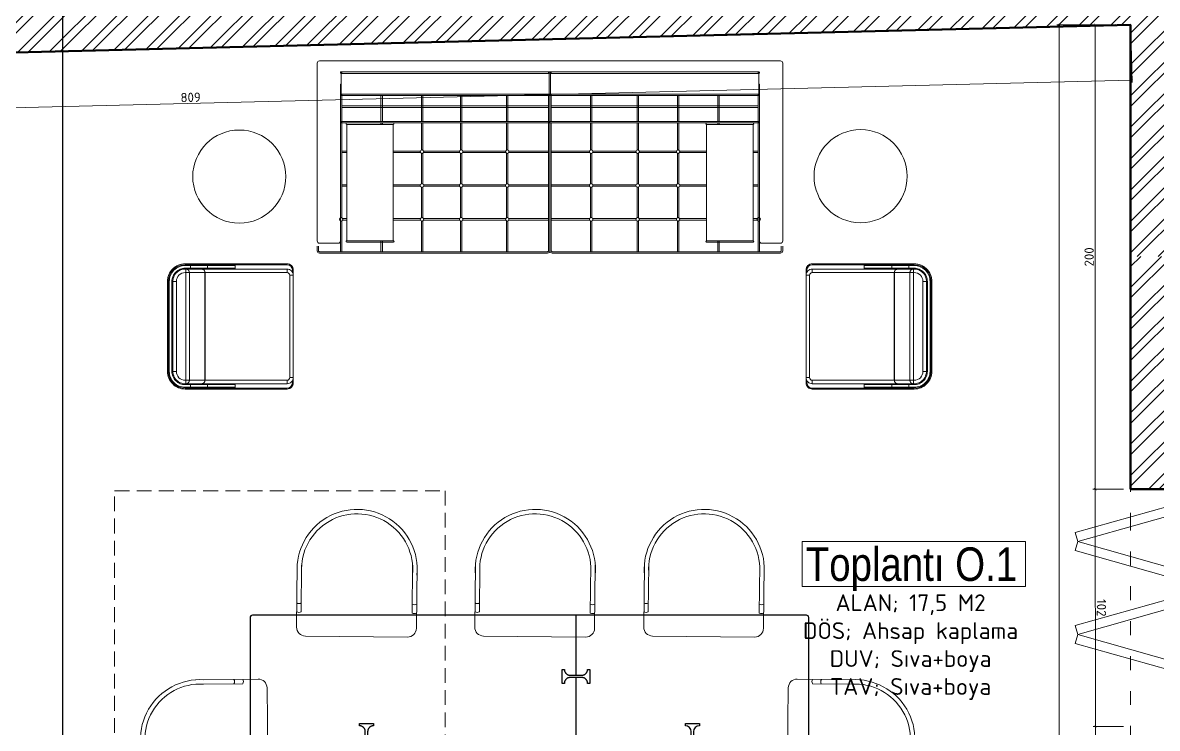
# Model space of a CAD drawing. Header units: inches. Extents: x -10121 to 9010, y 58067 to 62726.
# Drawn here: x -3031.2 to -2543.8, y 61036 to 61339.2 of the extents above; entities that cross this region are included whole.
import ezdxf

# ---------------------------------------------------------------- set-up
doc = ezdxf.new("R2010")
doc.units = ezdxf.units.IN
doc.linetypes.add('ACAD_ISO03W100', pattern=[30, 12, -18])
doc.linetypes.add('HIDDEN', pattern=[9.525, 6.35, -3.175])
doc.layers.add('2D-1$Metal', color=251, linetype='Continuous')
doc.layers.add('2D-1$Wood', color=35, linetype='Continuous')
for name, color, linetype, lineweight in [('A-DUVAR 0.50', 40, 'Continuous', 50), ('A-YAZI 0.15', 190, 'Continuous', 15), ('Auto-Olcu', 33, 'Continuous', 15), ('Auto-Silik', 251, 'Continuous', 5), ('Auto-Silik_Cizgiler', 47, 'Continuous', 9), ('Auto-SilikCizgiler', 251, 'Continuous', 9), ('Auto-Tefris', 32, 'Continuous', 9), ('Auto-Yazi', 7, 'Continuous', 20), ('ince', 251, 'Continuous', 5), ('yazi mekan 020', 9, 'Continuous', 20)]:
    doc.layers.add(name, color=color, linetype=linetype, lineweight=lineweight)
doc.styles.add('1-20', font='isocpeur.ttf', dxfattribs={"height": 4})
doc.styles.add('swis721cnbt10', font='isocpeur.ttf', dxfattribs={"height": 10})
doc.styles.add('swis721cnbt20', font='swissck.ttf', dxfattribs={"height": 20})
doc.dimstyles.new('ölçü 1_20', dxfattribs={"dimtxt": 4, "dimasz": 1, "dimexe": 1, "dimexo": 3, "dimtad": 1, "dimdec": 0, "dimtxsty": '1-20', "dimblk": 'ARCHTICK', "dimcen": 1.5, "dimclrd": 256, "dimclre": 256, "dimclrt": 256, "dimadec": 0, "dimazin": 0, "dimtfac": 1, "dimtdec": 0, "dimtmove": 0, "dimatfit": 3, "dimldrblk": 'ARCHTICK', "dimfxl": 1, "dimlwd": -1, "dimlwe": -1, "dimarcsym": 0})
pattern_1 = [(45, (18229.863, 50678.464), (-6.735192, 6.735192), []), (45, (18234.353, 50678.464), (-6.735192, 6.735192), [])]

# ---------------------------------------------------------------- blocks, each defined once
blk = doc.blocks.new('_ARCHTICK')
at = {"color": 0, "linetype": 'ByBlock', "const_width": 0.15}
blk.add_lwpolyline([(-0.5, -0.5), (0.5, 0.5)], dxfattribs=at)
blk = doc.blocks.new('*D102')
at = {"layer": 'Auto-Olcu', "ltscale": 5, "transparency": 16777216}
for p, q in [((-2558.32, 61036.83), (-2571.37, 61036.83)), ((-2570.31, 60545.09), (-2570.37, 61036.83)), ((-2558.26, 60545.09), (-2571.31, 60545.09))]:
    blk.add_line(p, q, dxfattribs=at)
at = {"layer": 'DEFPOINTS', "color": 0, "ltscale": 5, "transparency": 16777216}
for p in [(-2570.37, 61036.83), (-2555.32, 61036.83), (-2555.26, 60545.09)]:
    blk.add_point(p, dxfattribs=at)
at = {"layer": 'Auto-Olcu', "ltscale": 5, "transparency": 16777216}
for p, rotation in [((-2570.37, 61036.83), 90.00675255973063), ((-2570.31, 60545.09), 270.0067525597307)]:
    blk.add_blockref('_ARCHTICK', p, dxfattribs=dict(at, rotation=rotation))
at = {"layer": 'Auto-Olcu', "ltscale": 5, "transparency": 16777216, "insert": (-2567.71, 60790.96), "char_height": 4, "attachment_point": 5, "rotation": 270.0068, "style": '1-20'}
blk.add_mtext('492', dxfattribs=at)
blk = doc.blocks.new('*D160')
at = {"layer": 'Auto-Olcu', "ltscale": 5, "transparency": 16777216}
for p, q in [((-2558.26, 61338.39), (-2571.43, 61338.39)), ((-2570.43, 61138.83), (-2570.43, 61338.39)), ((-2558.26, 61138.83), (-2571.43, 61138.83))]:
    blk.add_line(p, q, dxfattribs=at)
at = {"layer": 'DEFPOINTS', "color": 0, "ltscale": 5, "transparency": 16777216}
for p in [(-2570.43, 61338.39), (-2555.26, 61338.39), (-2555.26, 61138.83)]:
    blk.add_point(p, dxfattribs=at)
at = {"layer": 'Auto-Olcu', "ltscale": 5, "transparency": 16777216}
for p, rotation in [((-2570.43, 61338.39), 90), ((-2570.43, 61138.83), 270)]:
    blk.add_blockref('_ARCHTICK', p, dxfattribs=dict(at, rotation=rotation))
at = {"layer": 'Auto-Olcu', "ltscale": 5, "transparency": 16777216, "insert": (-2573.06, 61238.61), "char_height": 4, "attachment_point": 5, "rotation": 90, "style": '1-20'}
blk.add_mtext('200', dxfattribs=at)
blk = doc.blocks.new('*D161')
at = {"layer": 'Auto-Olcu', "ltscale": 5, "transparency": 16777216}
for p, q in [((-2555.18, 61335.39), (-2554.64, 61313.6)), ((-3363.88, 61315.22), (-3363.34, 61293.44)), ((-2554.67, 61314.6), (-3363.36, 61294.44))]:
    blk.add_line(p, q, dxfattribs=at)
at = {"layer": 'DEFPOINTS', "color": 0, "ltscale": 5, "transparency": 16777216}
for p in [(-2555.26, 61338.39), (-3363.96, 61318.22), (-3363.36, 61294.44)]:
    blk.add_point(p, dxfattribs=at)
at = {"layer": 'Auto-Olcu', "ltscale": 5, "transparency": 16777216}
for p, rotation in [((-2554.67, 61314.6), 1.428381754934946), ((-3363.36, 61294.44), 181.428381754935)]:
    blk.add_blockref('_ARCHTICK', p, dxfattribs=dict(at, rotation=rotation))
at = {"layer": 'Auto-Olcu', "ltscale": 5, "transparency": 16777216, "insert": (-2959.08, 61307.15), "char_height": 4, "attachment_point": 5, "rotation": 1.4284, "style": '1-20'}
blk.add_mtext('809', dxfattribs=at)
blk = doc.blocks.new('*D269')
at = {"layer": 'Auto-Olcu', "ltscale": 5, "transparency": 16777216}
for p, q in [((-2558.32, 61138.83), (-2571.42, 61138.82)), ((-2570.42, 61138.82), (-2570.37, 61036.82)), ((-2558.26, 61036.83), (-2571.37, 61036.82))]:
    blk.add_line(p, q, dxfattribs=at)
at = {"layer": 'DEFPOINTS', "color": 0, "ltscale": 5, "transparency": 16777216}
for p in [(-2555.32, 61138.83), (-2570.37, 61036.82), (-2555.26, 61036.83)]:
    blk.add_point(p, dxfattribs=at)
at = {"layer": 'Auto-Olcu', "ltscale": 5, "transparency": 16777216}
for p, rotation in [((-2570.42, 61138.82), 90.03255404767644), ((-2570.37, 61036.82), 270.0325540476764)]:
    blk.add_blockref('_ARCHTICK', p, dxfattribs=dict(at, rotation=rotation))
at = {"layer": 'Auto-Olcu', "ltscale": 5, "transparency": 16777216, "insert": (-2567.77, 61087.82), "char_height": 4, "attachment_point": 5, "rotation": 270.0326, "style": '1-20'}
blk.add_mtext('102', dxfattribs=at)
blk = doc.blocks.new('*D270')
at = {"layer": 'Auto-Olcu', "ltscale": 5, "transparency": 16777216}
for p, q in [((-2558.26, 61338.39), (-2586.97, 61338.39)), ((-2585.97, 61338.39), (-2585.97, 60545.09)), ((-2558.26, 60545.09), (-2586.97, 60545.09))]:
    blk.add_line(p, q, dxfattribs=at)
at = {"layer": 'DEFPOINTS', "color": 0, "ltscale": 5, "transparency": 16777216}
for p in [(-2555.26, 61338.39), (-2585.97, 60545.09), (-2555.26, 60545.09)]:
    blk.add_point(p, dxfattribs=at)
at = {"layer": 'Auto-Olcu', "ltscale": 5, "transparency": 16777216}
for p, rotation in [((-2585.97, 61338.39), 90), ((-2585.97, 60545.09), 270)]:
    blk.add_blockref('_ARCHTICK', p, dxfattribs=dict(at, rotation=rotation))
at = {"layer": 'Auto-Olcu', "ltscale": 5, "transparency": 16777216, "insert": (-2588.6, 60941.74), "char_height": 4, "attachment_point": 5, "rotation": 90, "style": '1-20'}
blk.add_mtext('793', dxfattribs=at)
blk = doc.blocks.new('*D296')
at = {"layer": 'Auto-Olcu', "ltscale": 5, "transparency": 16777216}
for p, q in [((-2558.32, 61138.83), (-2571.42, 61138.82)), ((-2570.42, 61138.82), (-2570.37, 61036.82)), ((-2558.26, 61036.83), (-2571.37, 61036.82))]:
    blk.add_line(p, q, dxfattribs=at)
at = {"layer": 'DEFPOINTS', "color": 0, "ltscale": 5, "transparency": 16777216}
for p in [(-2555.32, 61138.83), (-2570.37, 61036.82), (-2555.26, 61036.83)]:
    blk.add_point(p, dxfattribs=at)
at = {"layer": 'Auto-Olcu', "ltscale": 5, "transparency": 16777216}
for p, rotation in [((-2570.42, 61138.82), 90.03255404770916), ((-2570.37, 61036.82), 270.0325540477092)]:
    blk.add_blockref('_ARCHTICK', p, dxfattribs=dict(at, rotation=rotation))
at = {"layer": 'Auto-Olcu', "ltscale": 5, "transparency": 16777216, "insert": (-2567.77, 61087.82), "char_height": 4, "attachment_point": 5, "rotation": 270.0326, "style": '1-20'}
blk.add_mtext('102', dxfattribs=at)
blk = doc.blocks.new('rfsdfw')
at = {"layer": '2D-1$Metal'}
for p, q in [((197328.82, -65279.32), (197328.82, -65273.32)), ((197328.82, -65273.32), (197329.82, -65273.32)), ((197339.82, -65273.32), (197340.82, -65273.32)), ((197340.82, -65273.32), (197340.82, -65279.32)), ((197329.82, -65279.32), (197328.82, -65279.32)), ((197340.82, -65279.32), (197339.82, -65279.32)), ((197241.82, -65297.57), (197241.82, -65296.57)), ((197241.82, -65296.57), (197247.82, -65296.57)), ((197247.82, -65296.57), (197247.82, -65297.57)), ((197381.82, -65297.57), (197381.82, -65296.57)), ((197381.82, -65296.57), (197387.82, -65296.57)), ((197387.82, -65296.57), (197387.82, -65297.57)), ((197384.32, -65302.57), (197384.32, -65300.07)), ((197384.32, -65305.07), (197384.32, -65302.57)), ((197385.32, -65300.07), (197385.32, -65302.57)), ((197385.32, -65302.57), (197385.32, -65305.07)), ((197241.82, -65308.57), (197241.82, -65307.57)), ((197247.82, -65307.57), (197247.82, -65308.57)), ((197381.82, -65308.57), (197381.82, -65307.57)), ((197387.82, -65307.57), (197387.82, -65308.57)), ((197247.82, -65308.57), (197241.82, -65308.57)), ((197387.82, -65308.57), (197381.82, -65308.57)), ((197288.82, -65331.82), (197288.82, -65325.82)), ((197288.82, -65325.82), (197289.82, -65325.82)), ((197299.82, -65325.82), (197300.82, -65325.82)), ((197300.82, -65325.82), (197300.82, -65331.82)), ((197289.82, -65331.82), (197288.82, -65331.82)), ((197300.82, -65331.82), (197299.82, -65331.82))]:
    blk.add_line(p, q, dxfattribs=at)
for centre, start, end in [((197381.82, -65300.07), 0, 90), ((197387.82, -65300.07), 90, 180), ((197381.82, -65305.07), 270, 0), ((197387.82, -65305.07), 180, 270)]:
    blk.add_arc(centre, 2.5, start, end, dxfattribs=at)
for points, weights, knots in [([(197329.82, -65273.32), (197329.82, -65275.82), (197332.32, -65275.82), (197333.57, -65275.82), (197334.82, -65275.82)], [1, 0.707106781186, 1, 1, 1], [0, 0, 0, 39.269908, 39.269908, 51.769908, 51.769908, 51.769908]), ([(197334.82, -65275.82), (197336.07, -65275.82), (197337.32, -65275.82), (197339.82, -65275.82), (197339.82, -65273.32)], [1, 1, 1, 0.707106900396, 1], [-86.460184, -86.460184, -86.460184, -73.960184, -73.960184, -34.690277, -34.690277, -34.690277]), ([(197334.82, -65276.82), (197333.57, -65276.82), (197332.32, -65276.82), (197329.82, -65276.82), (197329.82, -65279.32)], [1, 1, 1, 0.707106781187, 1], [97.079633, 97.079633, 97.079633, 109.579633, 109.579633, 148.849541, 148.849541, 148.849541]), ([(197339.82, -65279.32), (197339.82, -65276.82), (197337.32, -65276.82), (197336.07, -65276.82), (197334.82, -65276.82)], [1, 0.707106781187, 1, 1, 1], [0, 0, 0, 39.269908, 39.269908, 51.769908, 51.769908, 51.769908]), ([(197244.32, -65302.57), (197244.32, -65301.32), (197244.32, -65300.07), (197244.32, -65297.57), (197241.82, -65297.57)], [1, 1, 1, 0.707106900396, 1], [-86.460184, -86.460184, -86.460184, -73.960184, -73.960184, -34.690277, -34.690277, -34.690277]), ([(197247.82, -65297.57), (197245.32, -65297.57), (197245.32, -65300.07), (197245.32, -65301.32), (197245.32, -65302.57)], [1, 0.707106781186, 1, 1, 1], [0, 0, 0, 39.269908, 39.269908, 51.769908, 51.769908, 51.769908]), ([(197241.82, -65307.57), (197244.32, -65307.57), (197244.32, -65305.07), (197244.32, -65303.82), (197244.32, -65302.57)], [1, 0.707106781187, 1, 1, 1], [0, 0, 0, 39.269908, 39.269908, 51.769908, 51.769908, 51.769908]), ([(197245.32, -65302.57), (197245.32, -65303.82), (197245.32, -65305.07), (197245.32, -65307.57), (197247.82, -65307.57)], [1, 1, 1, 0.707106781187, 1], [97.079633, 97.079633, 97.079633, 109.579633, 109.579633, 148.849541, 148.849541, 148.849541]), ([(197289.82, -65325.82), (197289.82, -65328.32), (197292.32, -65328.32), (197293.57, -65328.32), (197294.82, -65328.32)], [1, 0.707106781187, 1, 1, 1], [0, 0, 0, 39.269908, 39.269908, 51.769908, 51.769908, 51.769908]), ([(197294.82, -65328.32), (197296.07, -65328.32), (197297.32, -65328.32), (197299.82, -65328.32), (197299.82, -65325.82)], [1, 1, 1, 0.707106900396, 1], [-86.460184, -86.460184, -86.460184, -73.960184, -73.960184, -34.690277, -34.690277, -34.690277]), ([(197294.82, -65329.32), (197293.57, -65329.32), (197292.32, -65329.32), (197289.82, -65329.32), (197289.82, -65331.82)], [1, 1, 1, 0.707106781186, 1], [97.079633, 97.079633, 97.079633, 109.579633, 109.579633, 148.849541, 148.849541, 148.849541]), ([(197299.82, -65331.82), (197299.82, -65329.32), (197297.32, -65329.32), (197296.07, -65329.32), (197294.82, -65329.32)], [1, 0.707106781187, 1, 1, 1], [0, 0, 0, 39.269908, 39.269908, 51.769908, 51.769908, 51.769908])]:
    blk.add_rational_spline(points, weights, degree=2, knots=knots, dxfattribs=at)
at = {"layer": '2D-1$Wood'}
for p, q in [((197194.82, -65251.07), (197194.82, -65302.57)), ((197334.82, -65250.07), (197195.82, -65250.07)), ((197433.82, -65250.07), (197334.82, -65250.07)), ((197334.82, -65250.07), (197334.82, -65275.82)), ((197434.82, -65302.57), (197434.82, -65251.07)), ((197334.82, -65276.82), (197334.82, -65302.57)), ((197194.82, -65302.57), (197244.32, -65302.57)), ((197194.82, -65302.57), (197194.82, -65354.07)), ((197245.32, -65302.57), (197294.82, -65302.57)), ((197294.82, -65302.57), (197294.82, -65328.32)), ((197384.32, -65302.57), (197294.82, -65302.57)), ((197434.82, -65302.57), (197385.32, -65302.57)), ((197434.82, -65354.07), (197434.82, -65302.57)), ((197294.82, -65329.32), (197294.82, -65355.07)), ((197195.82, -65355.07), (197294.82, -65355.07)), ((197294.82, -65355.07), (197433.82, -65355.07))]:
    blk.add_line(p, q, dxfattribs=at)
for centre, start, end in [((197195.82, -65251.07), 90, 180), ((197433.82, -65251.07), 0, 90), ((197195.82, -65354.07), 180, 270), ((197433.82, -65354.07), 270, 0)]:
    blk.add_arc(centre, 1, start, end, dxfattribs=at)
blk = doc.blocks.new('GHHTE')
at = {"layer": 'Auto-Tefris'}
for p, q in [((17452.53, -2852.48), (17452.5, -2852.47)), ((17452.5, -2852.47), (17452.53, -2852.48)), ((17426.51, -2876.31), (17426.23, -2903.05)), ((17428.41, -2876.39), (17428.2, -2896.52)), ((17475.87, -2897.02), (17476.08, -2876.45)), ((17477.7, -2903.59), (17477.99, -2876.39)), ((17430, -2906.9), (17473.85, -2907.36))]:
    blk.add_line(p, q, dxfattribs=at)
for centre, radius, start, end in [((17452.24, -2878.29), 25.81, 354.5907, 183.1943), ((17452.24, -2878.29), 23.91, 354.5907, 183.1943), ((17427.31, -2891.09), 1.87, 238.7846, 300.0145), ((17476.88, -2891.61), 1.87, 238.7846, 300.0145), ((17427.27, -2894.9), 1.87, 238.7846, 300.0145), ((17476.84, -2895.42), 1.87, 238.7846, 300.0145), ((17430.04, -2903.09), 3.81, 179.3995, 269.3995), ((17473.89, -2903.55), 3.81, 269.3995, 359.3995)]:
    blk.add_arc(centre, radius, start, end, dxfattribs=at)
blk = doc.blocks.new('mhjghj')
at = {"layer": 'Auto-Tefris'}
for p, q in [((8354.12, -2954.26), (8369.87, -2954.26)), ((8354.12, -2954.57), (8369.87, -2954.57)), ((8354.12, -2954.89), (8369.87, -2954.89)), ((8369.87, -2955.83), (8354.12, -2955.83)), ((8354.12, -2957.41), (8354.12, -2956.15)), ((8369.87, -2956.15), (8354.12, -2956.15)), ((8386.36, -2954.26), (8369.87, -2954.26)), ((8386.36, -2954.57), (8369.87, -2954.57)), ((8386.36, -2954.89), (8369.87, -2954.89)), ((8369.87, -2955.83), (8386.36, -2955.83)), ((8369.87, -2956.15), (8386.36, -2956.15)), ((8386.36, -2957.41), (8386.36, -2956.15)), ((8347.82, -2960.56), (8347.82, -2994.22)), ((8348.13, -2960.56), (8348.13, -2962.45)), ((8348.45, -2960.56), (8348.45, -2962.45)), ((8349.39, -2962.45), (8349.39, -2960.56)), ((8349.71, -2960.56), (8349.71, -2960.85)), ((8349.71, -2962.45), (8349.71, -2960.85)), ((8350.97, -2960.85), (8349.71, -2960.85)), ((8350.97, -2960.56), (8350.97, -2960.85)), ((8350.97, -2962.07), (8350.97, -2960.85)), ((8350.97, -2960.85), (8369.87, -2960.85)), ((8369.87, -2957.41), (8354.12, -2957.41)), ((8369.87, -2957.41), (8386.36, -2957.41)), ((8389.51, -2960.85), (8369.87, -2960.85)), ((8389.51, -2960.56), (8389.51, -2960.85)), ((8389.51, -2962.07), (8389.51, -2960.85)), ((8389.51, -2960.85), (8390.77, -2960.85)), ((8390.77, -2960.56), (8390.77, -2960.85)), ((8390.77, -2962.45), (8390.77, -2960.85)), ((8391.08, -2962.45), (8391.08, -2960.56)), ((8392.03, -2960.56), (8392.03, -2962.45)), ((8392.34, -2960.56), (8392.34, -2962.45)), ((8392.66, -2960.56), (8392.66, -2994.22)), ((8348.13, -2962.45), (8348.13, -2968.23)), ((8348.45, -2962.45), (8348.13, -2962.45)), ((8349.39, -2962.45), (8348.45, -2962.45)), ((8348.45, -2962.45), (8348.45, -2968.53)), ((8349.39, -2968.53), (8349.39, -2962.45)), ((8349.71, -2962.45), (8349.39, -2962.45)), ((8349.71, -2968.23), (8349.71, -2962.45)), ((8350.97, -2967.64), (8350.97, -2962.07)), ((8350.97, -2962.07), (8369.87, -2962.07)), ((8389.51, -2962.07), (8369.87, -2962.07)), ((8389.51, -2967.64), (8389.51, -2962.07)), ((8390.77, -2968.23), (8390.77, -2962.45)), ((8390.77, -2962.45), (8391.08, -2962.45)), ((8391.08, -2968.53), (8391.08, -2962.45)), ((8391.08, -2962.45), (8392.03, -2962.45)), ((8392.03, -2962.45), (8392.03, -2968.53)), ((8392.03, -2962.45), (8392.34, -2962.45)), ((8392.34, -2962.45), (8392.34, -2968.23)), ((8348.13, -2968.24), (8348.13, -2978.1)), ((8349.39, -2968.53), (8348.45, -2968.53)), ((8348.45, -2968.53), (8348.45, -2978.42)), ((8349.39, -2978.42), (8349.39, -2968.53)), ((8349.71, -2972.84), (8349.71, -2968.24)), ((8350.97, -2967.68), (8350.97, -2967.64)), ((8369.87, -2967.64), (8350.97, -2967.64)), ((8350.97, -2967.68), (8369.87, -2967.68)), ((8350.97, -2997.05), (8350.97, -2967.68)), ((8369.87, -2967.64), (8389.51, -2967.64)), ((8389.51, -2967.68), (8369.87, -2967.68)), ((8389.51, -2967.68), (8389.51, -2967.64)), ((8389.51, -2997.05), (8389.51, -2967.68)), ((8390.77, -2972.84), (8390.77, -2968.24)), ((8391.08, -2978.42), (8391.08, -2968.53)), ((8391.08, -2968.53), (8392.03, -2968.53)), ((8392.03, -2968.53), (8392.03, -2978.42)), ((8392.34, -2968.24), (8392.34, -2978.1)), ((8349.71, -2997.05), (8349.71, -2972.84)), ((8390.77, -2997.05), (8390.77, -2972.84)), ((8348.13, -2978.11), (8348.13, -2994.22)), ((8349.39, -2978.42), (8348.45, -2978.42)), ((8391.08, -2978.42), (8392.03, -2978.42)), ((8392.34, -2978.11), (8392.34, -2994.22)), ((8347.82, -2997.05), (8347.82, -2994.22)), ((8348.13, -2997.05), (8348.13, -2994.22)), ((8350.97, -2997.05), (8349.71, -2997.05)), ((8389.51, -2997.05), (8390.77, -2997.05)), ((8392.34, -2997.05), (8392.34, -2994.22)), ((8392.66, -2997.05), (8392.66, -2994.22)), ((8350.77, -2998.94), (8350.02, -2998.94)), ((8351.91, -2999.26), (8350.02, -2999.26)), ((8351.91, -2999.26), (8351.91, -2998)), ((8369.87, -2998), (8351.91, -2998)), ((8351.91, -2999.26), (8388.56, -2999.26)), ((8369.87, -2998), (8388.56, -2998)), ((8388.56, -2999.26), (8388.56, -2998)), ((8388.56, -2999.26), (8390.45, -2999.26)), ((8389.7, -2998.94), (8390.45, -2998.94))]:
    blk.add_line(p, q, dxfattribs=at)
blk.add_lwpolyline([(8390.45, -2999.26, 0.414214), (8392.66, -2997.05), (8392.66, -2960.56, 0.414214), (8386.36, -2954.26), (8354.12, -2954.26, 0.414214), (8347.82, -2960.56), (8347.82, -2997.05, 0.414214), (8350.02, -2999.26)], format="xyb", close=True, dxfattribs=at)
for centre, radius, start, end in [((8354.12, -2960.56), 6.3, 90, 180), ((8354.12, -2960.56), 5.99, 90, 180), ((8386.36, -2960.56), 6.3, 360, 90), ((8386.36, -2960.56), 5.98, 0, 90), ((8354.11, -2960.56), 3.15, 89.9934, 180.0066), ((8386.36, -2960.56), 3.15, 359.9934, 90.0066), ((8350.97, -2966.42), 1.26, 180.3951, 181.3474), ((8350.97, -2966.42), 1.26, 186.253, 270), ((8389.51, -2966.42), 1.26, 270, 353.747), ((8389.51, -2966.42), 1.26, 358.6526, 359.6049), ((8350.02, -2997.05), 2.2, 180, 270), ((8350.02, -2997.05), 1.89, 180, 270), ((8351.91, -2997.05), 2.2, 179.9951, 270.0049), ((8351.91, -2997.05), 0.945, 179.9951, 270.0049), ((8388.56, -2997.05), 2.2, 269.9951, 0.0049), ((8388.56, -2997.05), 0.945, 269.9951, 0.0049), ((8390.45, -2997.05), 2.21, 270, 0), ((8390.45, -2997.05), 1.89, 270, 0)]:
    blk.add_arc(centre, radius, start, end, dxfattribs=at)
for points, knots in [([(8354.12, -2954.89), (8353.4, -2954.89), (8351.92, -2955.17), (8349.99, -2956.43), (8348.73, -2958.36), (8348.44, -2959.84), (8348.45, -2960.56)], [0, 0, 0, 0, 33.925525, 70.684049, 107.442573, 141.368098, 141.368098, 141.368098, 141.368098]), ([(8354.12, -2955.83), (8353.52, -2955.83), (8352.28, -2956.07), (8350.68, -2957.12), (8349.63, -2958.73), (8349.39, -2959.96), (8349.39, -2960.56)], [0, 0, 0, 0, 28.271271, 58.903374, 89.535478, 117.806748, 117.806748, 117.806748, 117.806748]), ([(8354.12, -2956.15), (8353.56, -2956.15), (8352.41, -2956.37), (8350.91, -2957.35), (8349.93, -2958.85), (8349.7, -2960), (8349.71, -2960.56)], [0, 0, 0, 0, 18.847514, 39.268916, 59.690318, 78.537832, 78.537832, 78.537832, 78.537832]), ([(8386.36, -2954.89), (8387.07, -2954.89), (8388.55, -2955.17), (8390.48, -2956.43), (8391.74, -2958.36), (8392.03, -2959.84), (8392.03, -2960.56)], [0, 0, 0, 0, 33.925525, 70.684049, 107.442573, 141.368098, 141.368098, 141.368098, 141.368098]), ([(8386.36, -2955.83), (8386.95, -2955.83), (8388.19, -2956.07), (8389.79, -2957.12), (8390.84, -2958.73), (8391.08, -2959.96), (8391.08, -2960.56)], [0, 0, 0, 0, 28.271271, 58.903374, 89.535478, 117.806748, 117.806748, 117.806748, 117.806748]), ([(8386.36, -2956.15), (8386.91, -2956.15), (8388.06, -2956.37), (8389.56, -2957.35), (8390.55, -2958.85), (8390.77, -2960), (8390.77, -2960.56)], [0, 0, 0, 0, 18.847514, 39.268916, 59.690318, 78.537832, 78.537832, 78.537832, 78.537832]), ([(8348.13, -2978.1), (8348.13, -2978.12), (8348.13, -2978.16), (8348.16, -2978.24), (8348.21, -2978.33), (8348.32, -2978.41), (8348.4, -2978.42), (8348.45, -2978.42)], [0, 0, 0, 0, 0.989477, 1.994173, 3.98896, 5.990466, 7.992811, 7.992811, 7.992811, 7.992811]), ([(8349.39, -2978.42), (8349.41, -2978.42), (8349.44, -2978.42), (8349.52, -2978.4), (8349.61, -2978.34), (8349.68, -2978.24), (8349.7, -2978.15), (8349.7, -2978.11)], [0, 0, 0, 0, 0.807232, 1.80366, 3.801262, 5.798793, 7.743677, 7.743677, 7.743677, 7.743677]), ([(8391.08, -2978.42), (8391.06, -2978.42), (8391.03, -2978.42), (8390.95, -2978.4), (8390.86, -2978.34), (8390.79, -2978.24), (8390.77, -2978.15), (8390.77, -2978.11)], [0, 0, 0, 0, 0.807232, 1.80366, 3.801262, 5.798793, 7.743677, 7.743677, 7.743677, 7.743677]), ([(8392.34, -2978.1), (8392.34, -2978.12), (8392.34, -2978.16), (8392.31, -2978.24), (8392.26, -2978.33), (8392.15, -2978.41), (8392.07, -2978.42), (8392.03, -2978.42)], [0, 0, 0, 0, 0.989477, 1.994173, 3.98896, 5.990466, 7.992811, 7.992811, 7.992811, 7.992811])]:
    blk.add_open_spline(points, degree=3, knots=knots, dxfattribs=at)
for points, weights in [([(8349.71, -2960.85), (8349.71, -2962.07), (8350.97, -2962.07)], [1, 0.707106781187, 1]), ([(8390.77, -2960.85), (8390.77, -2962.07), (8389.51, -2962.07)], [1, 0.707106781187, 1]), ([(8348.45, -2968.53), (8348.13, -2968.53), (8348.13, -2968.23)], [1, 0.707106781014, 1]), ([(8349.71, -2968.23), (8349.71, -2968.53), (8349.39, -2968.53)], [1, 0.707106781015, 1]), ([(8350.97, -2967.64), (8349.71, -2967.64), (8349.71, -2966.42)], [1, 0.707106781187, 1]), ([(8389.51, -2967.64), (8390.77, -2967.64), (8390.77, -2966.42)], [1, 0.707106781187, 1]), ([(8390.77, -2968.23), (8390.77, -2968.53), (8391.08, -2968.53)], [1, 0.707106781015, 1]), ([(8392.03, -2968.53), (8392.34, -2968.53), (8392.34, -2968.23)], [1, 0.707106781014, 1])]:
    blk.add_rational_spline(points, weights, degree=2, dxfattribs=at)
blk = doc.blocks.new('BNFGHT')
for p, q in [((-47285.56, 58692.42, 3271.2), (-47374.89, 58692.42, 840.6)), ((-47285.49, 58691.82, 1225.24), (-47374.89, 58691.82, -1205.36)), ((-47374.89, 58691.82, -1205.36), (-47285.49, 58691.82, 1225.24)), ((-47285.49, 58691.82, 3268.85), (-47285.49, 58682.92, 1225.24)), ((-47195.56, 58692.42, -6577.3), (-47284.89, 58692.42, -4104.67)), ((-47195.49, 58691.82, -8623.26), (-47284.89, 58691.82, -6150.63)), ((-47284.89, 58691.82, -6150.63), (-47195.49, 58691.82, -8623.26)), ((-47284.89, 58682.91, -6150.63), (-47284.89, 58691.82, -4104.67)), ((-47375.19, 58619.79, -1265.77), (-47375.19, 58687.19, 3779.39)), ((-47375.19, 58687.19, 3779.39), (-47374.89, 58687.19, 3779.39)), ((-47195.19, 58687.19, -3638.5), (-47195.49, 58687.19, -3638.5)), ((-47195.19, 58661.27, -4556.87), (-47195.19, 58687.19, -2216.4)), ((-47195.19, 58661.27, -4556.87), (-47195.19, 58687.19, -2216.4)), ((-47195.19, 58619.79, -8683.66), (-47195.19, 58687.19, -3638.5)), ((-47375.19, 58682.62, -1205.36), (-47375.19, 58670.89, 3463.97)), ((-47285.56, 58682.91, 1225.24), (-47374.96, 58682.91, -1205.36)), ((-47374.59, 58682.62, -1205.36), (-47374.59, 58671.18, 3463.97)), ((-47285.79, 58682.31, 1225.24), (-47374.59, 58682.31, -1205.36)), ((-47285.79, 58682.62, 1225.24), (-47285.79, 58670.89, 6012.89)), ((-47285.19, 58682.62, 1225.24), (-47285.19, 58670.89, 5894.57)), ((-47285.19, 58682.62, 1225.24), (-47285.19, 58670.89, 5894.57)), ((-47285.19, 58682.62, 1225.24), (-47285.19, 58670.89, 5894.57)), ((-47285.19, 58682.62, 1225.24), (-47285.19, 58670.89, 5894.57)), ((-47285.19, 58682.62, -2403.36), (-47285.19, 58670.89, 2265.97)), ((-47285.19, 58682.62, -2403.36), (-47285.19, 58670.89, 2265.97)), ((-47285.19, 58682.62, -2403.36), (-47285.19, 58670.89, 2265.97)), ((-47285.19, 58682.62, -2403.36), (-47285.19, 58670.89, 2265.97)), ((-47285.19, 58682.62, -6150.63), (-47285.19, 58670.89, -1481.29)), ((-47285.19, 58682.62, -6150.63), (-47285.19, 58670.89, -1481.29)), ((-47285.19, 58682.62, -6150.63), (-47285.19, 58670.89, -1481.29)), ((-47285.19, 58682.62, -6150.63), (-47285.19, 58670.89, -1481.29)), ((-47195.56, 58682.91, -8623.26), (-47284.96, 58682.91, -6150.63)), ((-47284.59, 58682.62, -6150.63), (-47284.59, 58671.18, -1481.29)), ((-47195.79, 58682.31, -8623.26), (-47284.59, 58682.31, -6150.63)), ((-47195.79, 58682.62, -8623.26), (-47195.79, 58670.89, -3835.61)), ((-47195.79, 58682.62, -8623.26), (-47195.79, 58671.18, -3953.93)), ((-47195.19, 58682.62, -8623.26), (-47195.19, 58670.89, -3953.93)), ((-47195.19, 58682.62, -8623.26), (-47195.19, 58670.89, -3953.93)), ((-47195.19, 58682.62, -8623.26), (-47195.19, 58670.89, -3953.93)), ((-47195.19, 58682.62, -8623.26), (-47195.19, 58670.89, -3953.93)), ((-47285.56, 58671.18, 3848.62), (-47374.89, 58671.18, 1418.01)), ((-47285.56, 58670.58, 3848.62), (-47374.89, 58670.58, 1418.01)), ((-47372.5, 58670.48, 4952.63), (-47352.5, 58670.48, 4952.63)), ((-47195.56, 58671.18, -5999.88), (-47284.89, 58671.18, -3527.25)), ((-47195.56, 58670.58, -5999.88), (-47284.89, 58670.58, -3527.25)), ((-47197.88, 58670.48, 4952.63), (-47217.88, 58670.48, 4952.63)), ((-47372.5, 58619.28, 4952.63), (-47352.5, 58619.28, 4952.63)), ((-47197.88, 58619.28, 4952.63), (-47217.88, 58619.28, 4952.63)), ((-47284.19, 58614.57, -1236.32), (-47194.15, 58614.57, -8683.66))]:
    blk.add_line(p, q)
for points, elevation in [([(-47375.19, 58686.19, -0.000004), (-47375.19, 58686.19)], 3708.95), ([(-47195.19, 58686.19, 0.000004), (-47195.19, 58686.19)], -3708.95), ([(-47284.59, 58670.58), (-47284.59, 58615.57, 0.414214), (-47284.19, 58615.17), (-47194.15, 58615.17)], -3708.95), ([(-47376.22, 58615.17), (-47286.19, 58615.17, 0.414214), (-47285.79, 58615.57), (-47285.79, 58650.88)], -1236.32), ([(-47376.22, 58614.57), (-47286.19, 58614.57, 0.414214), (-47285.19, 58615.57), (-47285.19, 58650.88)], -1236.32), ([(-47385.19, 58617.52), (-47385.19, 58615.57, 0.414214), (-47384.19, 58614.57), (-47376.22, 58614.57)], -1265.77), ([(-47384.59, 58617.52), (-47384.59, 58615.57, 0.414214), (-47384.19, 58615.17), (-47376.22, 58615.17)], -1265.77), ([(-47285.19, 58619.28), (-47285.19, 58615.57, 0.414214), (-47284.19, 58614.57)], -1236.32), ([(-47185.79, 58617.52), (-47185.79, 58615.57, -0.414214), (-47186.19, 58615.17), (-47194.15, 58615.17)], -8683.66), ([(-47185.19, 58617.52), (-47185.19, 58615.57, -0.414214), (-47186.19, 58614.57), (-47194.15, 58614.57)], -8683.66)]:
    blk.add_lwpolyline(points, format="xyb", dxfattribs=dict(elevation=elevation))
for points, elevation in [([(-47375.19, 58650.88), (-47375.19, 58670.58)], 3708.95), ([(-47374.59, 58650.88), (-47374.59, 58670.58)], 3708.95), ([(-47285.79, 58670.58), (-47285.79, 58650.88)], 6139.55), ([(-47285.19, 58670.58), (-47285.19, 58650.88)], 6139.55), ([(-47285.19, 58650.88), (-47285.19, 58670.58)], 6139.55), ([(-47285.19, 58670.58), (-47285.19, 58650.88)], 2510.95), ([(-47285.19, 58619.28), (-47285.19, 58670.58)], 2510.95), ([(-47195.79, 58670.58), (-47195.79, 58650.88)], -3708.95), ([(-47195.79, 58650.88), (-47195.79, 58670.58)], -3708.95), ([(-47195.19, 58670.58), (-47195.19, 58650.88)], -3708.95), ([(-47195.19, 58650.88), (-47195.19, 58670.58)], -3708.95), ([(-47375.19, 58650.88), (-47375.19, 58619.78)], 3708.95), ([(-47374.59, 58650.88), (-47374.59, 58629.78)], 3708.95), ([(-47195.79, 58628.79), (-47195.79, 58650.88)], -3708.95), ([(-47195.79, 58650.88), (-47195.79, 58629.78)], -3708.95), ([(-47195.19, 58650.88), (-47195.19, 58619.78)], -3708.95)]:
    blk.add_lwpolyline(points, dxfattribs=dict(elevation=elevation))
at = {"elevation": 1205.36}
for points in [[(-47372.5, 58619.88), (-47352.5, 58619.88), (-47352.5, 58669.88), (-47372.5, 58669.88)], [(-47197.88, 58619.88), (-47217.88, 58619.88), (-47217.88, 58669.88), (-47197.88, 58669.88)]]:
    blk.add_lwpolyline(points, close=True, dxfattribs=at)
for centre, start, end in [((-47374.89, 58692.12, -1205.36), 105, 285), ((-47374.89, 58692.12, -1205.36), 284.9886, 105), ((-47285.49, 58692.12, 1225.24), 105, 285), ((-47285.49, 58692.12, 1225.24), 284.9886, 105), ((-47284.89, 58692.12, -6150.63), 105, 285), ((-47284.89, 58692.12, -6150.63), 284.9886, 105), ((-47195.49, 58692.12, -8623.26), 75, 255.0114), ((-47195.49, 58692.12, -8623.26), 105, 285), ((-47195.49, 58692.12, -8623.26), 284.9886, 105), ((-47195.49, 58692.12, -8623.26), 255, 75), ((-47374.89, 58682.62, -1205.36), 105, 285), ((-47374.89, 58682.62, -1205.36), 284.9886, 105), ((-47285.49, 58682.62, 1225.24), 105, 285), ((-47285.49, 58682.62, 1225.24), 284.9886, 105), ((-47284.89, 58682.62, -6150.63), 105, 285), ((-47284.89, 58682.62, -6150.63), 284.9886, 105), ((-47195.49, 58682.62, -8623.26), 75, 255.0114), ((-47195.49, 58682.62, -8623.26), 105, 285), ((-47195.49, 58682.62, -8623.26), 284.9886, 105), ((-47195.49, 58682.62, -8623.26), 255, 75), ((-47374.89, 58670.88, 1418.01), 105, 285), ((-47374.89, 58670.88, 1418.01), 284.9886, 105), ((-47372.5, 58670.18, 4952.63), 90, 270), ((-47352.5, 58670.18, 4952.63), 270, 90), ((-47285.49, 58670.89, 3848.62), 105, 285), ((-47285.49, 58670.89, 3848.62), 284.9886, 105), ((-47217.88, 58670.18, 4952.63), 90, 270), ((-47197.88, 58670.18, 4952.63), 270, 90), ((-47195.49, 58670.89, -5999.88), 105, 285), ((-47195.49, 58670.88, -5999.88), 75, 255.0114), ((-47195.49, 58670.89, -5999.88), 284.9886, 105), ((-47195.49, 58670.88, -5999.88), 255, 75), ((-47372.46, 58619.58, 1205.36), 90, 270), ((-47352.46, 58619.58, 1205.36), 270, 90), ((-47217.88, 58619.58, 4952.63), 90, 270), ((-47197.88, 58619.58, 4952.63), 270, 90)]:
    blk.add_arc(centre, 0.3, start, end)
at = {"layer": 'Auto-Tefris'}
for p, q in [((-47385.19, 58696.19, 3708.95), (-47385.19, 58619.79, -1265.77)), ((-47384.19, 58697.19, 3708.95), (-47186.19, 58697.19, -3708.95)), ((-47363.03, 58697.19), (-47277.13, 58697.19)), ((-47207.34, 58697.19), (-47277.13, 58697.19)), ((-47185.19, 58696.19, -3708.95), (-47185.19, 58619.79, -8683.66)), ((-47374.89, 58682.91, -1205.36), (-47374.89, 58691.82, 840.6)), ((-47195.49, 58691.82, -6579.65), (-47195.49, 58682.92, -8623.26)), ((-47195.49, 58682.91, -8623.26), (-47195.49, 58691.82, -6577.3)), ((-47384.19, 58618.79, -1265.77), (-47376.19, 58618.79, -1265.77)), ((-47186.19, 58618.79, -8683.66), (-47194.19, 58618.79, -8683.66))]:
    blk.add_line(p, q, dxfattribs=at)
for centre, start, end in [((-47384.19, 58696.19, 3708.95), 90, 180), ((-47186.19, 58696.19, -3708.95), 0, 90), ((-47186.19, 58696.19, -3708.95), 0, 90), ((-47384.19, 58619.79, -1265.77), 180, 270), ((-47376.19, 58619.79, -1265.77), 270, 0), ((-47194.19, 58619.79, -8683.66), 180, 270), ((-47186.19, 58619.79, -8683.66), 270, 0)]:
    blk.add_arc(centre, 1, start, end, dxfattribs=at)
at = {"layer": 'ince'}
for p, q in [((-47357.78, 58671.18, -1510.75), (-47357.78, 58682.31, -6180.08)), ((-47357.18, 58671.18, -1510.75), (-47357.18, 58682.31, -6180.08)), ((-47340.43, 58671.18, -1510.75), (-47340.43, 58682.31, -6180.08)), ((-47339.83, 58671.18, -1510.75), (-47339.83, 58682.31, -6180.08)), ((-47323.63, 58671.18, -6612.12), (-47323.63, 58682.31, -11281.45)), ((-47323.03, 58671.18, -6612.12), (-47323.03, 58682.31, -11281.45)), ((-47303.83, 58671.18, -1510.75), (-47303.83, 58682.31, -6180.08)), ((-47303.23, 58671.18, -1510.75), (-47303.23, 58682.31, -6180.08)), ((-47267.78, 58671.18, -6456.01), (-47267.78, 58682.31, -11125.34)), ((-47267.18, 58671.18, -6456.01), (-47267.18, 58682.31, -11125.34)), ((-47247.78, 58671.18, -8928.64), (-47247.78, 58682.31, -13597.97)), ((-47247.18, 58671.18, -8928.64), (-47247.18, 58682.31, -13597.97)), ((-47230.43, 58671.18, -8928.64), (-47230.43, 58682.31, -13597.97)), ((-47229.83, 58671.18, -8928.64), (-47229.83, 58682.31, -13597.97)), ((-47213.08, 58671.18, -8928.64), (-47213.08, 58682.31, -13597.97)), ((-47212.48, 58671.18, -8928.64), (-47212.48, 58682.31, -13597.97)), ((-47285.79, 58677.81, 6047.27), (-47374.59, 58677.81, 3616.66)), ((-47285.79, 58677.21, 6047.27), (-47374.59, 58677.21, 3616.66)), ((-47195.79, 58677.81, -3801.23), (-47284.59, 58677.81, -1328.6)), ((-47195.79, 58677.21, -3801.23), (-47284.59, 58677.21, -1328.6)), ((-47357.89, 58670.58, -3708.95), (-47357.89, 58669.88, -3708.95)), ((-47357.78, 58670.58, 3708.95), (-47357.78, 58669.88, 3708.95)), ((-47357.29, 58670.58, -3708.95), (-47357.29, 58669.88, -3708.95)), ((-47357.18, 58670.58, 3708.95), (-47357.18, 58669.88, 3708.95)), ((-47340.43, 58670.58, 3708.95), (-47340.43, 58658.83, 3708.95)), ((-47339.83, 58670.58, 3708.95), (-47339.83, 58658.83, 3708.95)), ((-47323.63, 58670.58, -1392.43), (-47323.63, 58658.83, -1392.43)), ((-47323.03, 58670.58, -1392.43), (-47323.03, 58658.83, -1392.43)), ((-47303.83, 58670.58, 3708.95), (-47303.83, 58658.83, 3708.95)), ((-47303.23, 58670.58, 3708.95), (-47303.23, 58658.83, 3708.95)), ((-47267.78, 58670.58, -1236.32), (-47267.78, 58658.83, -1236.32)), ((-47267.18, 58670.58, -1236.32), (-47267.18, 58658.83, -1236.32)), ((-47247.78, 58670.58, -3708.95), (-47247.78, 58658.83, -3708.95)), ((-47247.18, 58670.58, -3708.95), (-47247.18, 58658.83, -3708.95)), ((-47230.43, 58670.58, -3708.95), (-47230.43, 58658.83, -3708.95)), ((-47229.83, 58670.58, -3708.95), (-47229.83, 58658.83, -3708.95)), ((-47213.08, 58670.58, -3708.95), (-47213.08, 58669.88, -3708.95)), ((-47212.48, 58670.58, -3708.95), (-47212.48, 58669.88, -3708.95)), ((-47372.5, 58658.44, 3708.95), (-47374.59, 58658.44, 3708.95)), ((-47372.5, 58657.84, 3708.95), (-47374.59, 58657.84, 3708.95)), ((-47340.82, 58658.44, 3708.95), (-47352.5, 58658.44, 3708.95)), ((-47340.82, 58657.84, 3708.95), (-47352.5, 58657.84, 3708.95)), ((-47340.43, 58657.45, 3708.95), (-47340.43, 58650.88, 1221.59)), ((-47339.83, 58657.45, 3708.95), (-47339.83, 58650.88, 1221.59)), ((-47324.01, 58658.44, 3708.95), (-47339.44, 58658.44, 3708.95)), ((-47324.01, 58657.84, 3708.95), (-47339.44, 58657.84, 3708.95)), ((-47323.63, 58657.45, -1392.43), (-47323.63, 58650.88, -3879.79)), ((-47323.03, 58657.45, -1392.43), (-47323.03, 58650.88, -3879.79)), ((-47304.22, 58658.44, 3708.95), (-47322.64, 58658.44, 3708.95)), ((-47304.22, 58657.84, 3708.95), (-47322.64, 58657.84, 3708.95)), ((-47303.83, 58657.45, 3708.95), (-47303.83, 58650.88, 1221.59)), ((-47303.23, 58657.45, 3708.95), (-47303.23, 58650.88, 1221.59)), ((-47285.79, 58658.44, 6139.55), (-47302.84, 58658.44, 3708.95)), ((-47285.79, 58657.84, 6139.55), (-47302.84, 58657.84, 3708.95)), ((-47268.17, 58658.44, -1236.32), (-47284.59, 58658.44, -1236.32)), ((-47268.17, 58657.84, -1236.32), (-47284.59, 58657.84, -1236.32)), ((-47267.78, 58657.45, -1236.32), (-47267.78, 58650.88, -3723.67)), ((-47267.18, 58657.45, -1236.32), (-47267.18, 58650.88, -3723.67)), ((-47248.17, 58658.44, -3708.95), (-47266.79, 58658.44, -1236.32)), ((-47248.17, 58657.84, -3708.95), (-47266.79, 58657.84, -1236.32)), ((-47247.78, 58657.45, -3708.95), (-47247.78, 58650.88, -6196.31)), ((-47247.18, 58657.45, -3708.95), (-47247.18, 58650.88, -6196.31)), ((-47230.82, 58658.44, -3708.95), (-47246.79, 58658.44, -3708.95)), ((-47230.82, 58657.84, -3708.95), (-47246.79, 58657.84, -3708.95)), ((-47230.43, 58657.45, -3708.95), (-47230.43, 58650.88, -6196.31)), ((-47229.83, 58657.45, -3708.95), (-47229.83, 58650.88, -6196.31)), ((-47217.88, 58658.44, -3708.95), (-47229.44, 58658.44, -3708.95)), ((-47217.88, 58657.84, -3708.95), (-47229.44, 58657.84, -3708.95)), ((-47195.79, 58658.44, -3708.95), (-47197.88, 58658.44, -3708.95)), ((-47195.79, 58657.84, -3708.95), (-47197.88, 58657.84, -3708.95)), ((-47340.43, 58644.3, 3708.95), (-47340.43, 58650.88, 1221.59)), ((-47339.83, 58644.3, 3708.95), (-47339.83, 58650.88, 1221.59)), ((-47323.63, 58644.3, -1392.43), (-47323.63, 58650.88, -3879.79)), ((-47323.03, 58644.3, -1392.43), (-47323.03, 58650.88, -3879.79)), ((-47303.83, 58644.3, 3708.95), (-47303.83, 58650.88, 1221.59)), ((-47303.23, 58644.3, 3708.95), (-47303.23, 58650.88, 1221.59)), ((-47267.78, 58644.3, -1236.32), (-47267.78, 58650.88, -3723.67)), ((-47267.18, 58644.3, -1236.32), (-47267.18, 58650.88, -3723.67)), ((-47247.78, 58644.3, -3708.95), (-47247.78, 58650.88, -6196.31)), ((-47247.18, 58644.3, -3708.95), (-47247.18, 58650.88, -6196.31)), ((-47230.43, 58644.3, -3708.95), (-47230.43, 58650.88, -6196.31)), ((-47229.83, 58644.3, -3708.95), (-47229.83, 58650.88, -6196.31)), ((-47372.5, 58643.92, 3708.95), (-47374.59, 58643.92, 3708.95)), ((-47372.5, 58643.32, 3708.95), (-47374.59, 58643.32, 3708.95)), ((-47340.82, 58643.92, 3708.95), (-47352.5, 58643.92, 3708.95)), ((-47340.82, 58643.32, 3708.95), (-47352.5, 58643.32, 3708.95)), ((-47340.43, 58629.78, 3708.95), (-47340.43, 58642.93, 3708.95)), ((-47339.83, 58629.78, 3708.95), (-47339.83, 58642.93, 3708.95)), ((-47324.01, 58643.92, 3708.95), (-47339.44, 58643.92, 3708.95)), ((-47324.01, 58643.32, 3708.95), (-47339.44, 58643.32, 3708.95)), ((-47323.63, 58629.78, -1392.43), (-47323.63, 58642.93, -1392.43)), ((-47323.03, 58629.78, -1392.43), (-47323.03, 58642.93, -1392.43)), ((-47304.22, 58643.92, 3708.95), (-47322.64, 58643.92, 3708.95)), ((-47304.22, 58643.32, 3708.95), (-47322.64, 58643.32, 3708.95)), ((-47303.83, 58629.78, 3708.95), (-47303.83, 58642.93, 3708.95)), ((-47303.23, 58629.78, 3708.95), (-47303.23, 58642.93, 3708.95)), ((-47285.79, 58643.92, 6139.55), (-47302.84, 58643.92, 3708.95)), ((-47285.79, 58643.32, 6139.55), (-47302.84, 58643.32, 3708.95)), ((-47268.17, 58643.92, -1236.32), (-47284.59, 58643.92, -1236.32)), ((-47268.17, 58643.32, -1236.32), (-47284.59, 58643.32, -1236.32)), ((-47267.78, 58629.78, -1236.32), (-47267.78, 58642.93, -1236.32)), ((-47267.18, 58629.78, -1236.32), (-47267.18, 58642.93, -1236.32)), ((-47248.17, 58643.92, -3708.95), (-47266.79, 58643.92, -1236.32)), ((-47248.17, 58643.32, -3708.95), (-47266.79, 58643.32, -1236.32)), ((-47247.78, 58629.78, -3708.95), (-47247.78, 58642.93, -3708.95)), ((-47247.18, 58629.78, -3708.95), (-47247.18, 58642.93, -3708.95)), ((-47230.82, 58643.92, -3708.95), (-47246.79, 58643.92, -3708.95)), ((-47230.82, 58643.32, -3708.95), (-47246.79, 58643.32, -3708.95)), ((-47230.43, 58629.78, -3708.95), (-47230.43, 58642.93, -3708.95)), ((-47229.83, 58629.78, -3708.95), (-47229.83, 58642.93, -3708.95)), ((-47217.88, 58643.92, -3708.95), (-47229.44, 58643.92, -3708.95)), ((-47217.88, 58643.32, -3708.95), (-47229.44, 58643.32, -3708.95)), ((-47195.79, 58643.92, -3708.95), (-47197.88, 58643.92, -3708.95)), ((-47195.79, 58643.32, -3708.95), (-47197.88, 58643.32, -3708.95)), ((-47375.19, 58615.17, -1265.77), (-47375.19, 58628.41, 3708.95)), ((-47372.5, 58629.39, 3708.95), (-47374.59, 58629.39, 3708.95)), ((-47372.5, 58628.79, 3708.95), (-47374.59, 58628.79, 3708.95)), ((-47374.59, 58615.17, -1265.77), (-47374.59, 58628.41, 3708.95)), ((-47340.82, 58629.39, 3708.95), (-47352.5, 58629.39, 3708.95)), ((-47340.82, 58628.79, 3708.95), (-47352.5, 58628.79, 3708.95)), ((-47340.43, 58615.17, -1265.77), (-47340.43, 58628.41, 3708.95)), ((-47339.83, 58615.17, -1265.77), (-47339.83, 58628.41, 3708.95)), ((-47324.01, 58629.39, 3708.95), (-47339.44, 58629.39, 3708.95)), ((-47324.01, 58628.79, 3708.95), (-47339.44, 58628.79, 3708.95)), ((-47323.63, 58615.17, -6367.14), (-47323.63, 58628.41, -1392.43)), ((-47323.03, 58615.17, -6367.14), (-47323.03, 58628.41, -1392.43)), ((-47304.22, 58629.39, 3708.95), (-47322.64, 58629.39, 3708.95)), ((-47304.22, 58628.79, 3708.95), (-47322.64, 58628.79, 3708.95)), ((-47303.83, 58615.17, -1265.77), (-47303.83, 58628.41, 3708.95)), ((-47303.23, 58615.17, -1265.77), (-47303.23, 58628.41, 3708.95)), ((-47285.79, 58629.39, 6139.55), (-47302.84, 58629.39, 3708.95)), ((-47285.79, 58628.79, 6139.55), (-47302.84, 58628.79, 3708.95)), ((-47268.17, 58629.39, -1236.32), (-47284.59, 58629.39, -1236.32)), ((-47268.17, 58628.79, -1236.32), (-47284.59, 58628.79, -1236.32)), ((-47267.78, 58615.17, -6211.03), (-47267.78, 58628.41, -1236.32)), ((-47267.18, 58615.17, -6211.03), (-47267.18, 58628.41, -1236.32)), ((-47248.17, 58629.39, -3708.95), (-47266.79, 58629.39, -1236.32)), ((-47248.17, 58628.79, -3708.95), (-47266.79, 58628.79, -1236.32)), ((-47247.78, 58615.17, -8683.66), (-47247.78, 58628.41, -3708.95)), ((-47247.18, 58615.17, -8683.66), (-47247.18, 58628.41, -3708.95)), ((-47230.82, 58629.39, -3708.95), (-47246.79, 58629.39, -3708.95)), ((-47230.82, 58628.79, -3708.95), (-47246.79, 58628.79, -3708.95)), ((-47230.43, 58615.17, -8683.66), (-47230.43, 58628.41, -3708.95)), ((-47229.83, 58615.17, -8683.66), (-47229.83, 58628.41, -3708.95)), ((-47217.88, 58629.39, -3708.95), (-47229.44, 58629.39, -3708.95)), ((-47217.88, 58628.79, -3708.95), (-47229.44, 58628.79, -3708.95)), ((-47195.79, 58629.39, -3708.95), (-47197.88, 58629.39, -3708.95)), ((-47195.79, 58628.79, -3708.95), (-47197.88, 58628.79, -3708.95)), ((-47195.79, 58615.17, -8683.66), (-47195.79, 58628.41, -3708.95)), ((-47195.19, 58615.17, -8683.66), (-47195.19, 58628.41, -3708.95)), ((-47357.78, 58615.17, -1265.77), (-47357.78, 58619.88, 503.81)), ((-47357.18, 58615.17, -1265.77), (-47357.18, 58619.88, 503.81)), ((-47213.08, 58615.17, -8683.66), (-47213.08, 58619.88, -6914.09)), ((-47212.48, 58615.17, -8683.66), (-47212.48, 58619.88, -6914.09))]:
    blk.add_line(p, q, dxfattribs=at)
for centre in [(-47340.13, 58658.14, 3708.95), (-47323.33, 58658.14, -1392.43), (-47303.53, 58658.14, 3708.95), (-47267.48, 58658.14, -1236.32), (-47247.48, 58658.14, -3708.95), (-47230.13, 58658.14, -3708.95), (-47340.13, 58643.62, 3708.95), (-47323.33, 58643.62, -1392.43), (-47303.53, 58643.62, 3708.95), (-47267.48, 58643.62, -1236.32), (-47247.48, 58643.62, -3708.95), (-47230.13, 58643.62, -3708.95), (-47374.89, 58629.09, 3708.95), (-47340.13, 58629.09, 3708.95), (-47323.33, 58629.09, -1392.43), (-47303.53, 58629.09, 3708.95), (-47267.48, 58629.09, -1236.32), (-47247.48, 58629.09, -3708.95), (-47230.13, 58629.09, -3708.95), (-47195.49, 58629.09, -3708.95)]:
    blk.add_circle(centre, 0.75, dxfattribs=at)

msp = doc.modelspace()

# ---------------------------------------------------------------- hatches: boundary and pattern name
at = {"layer": 'Auto-Silik_Cizgiler'}
h = msp.add_hatch(dxfattribs=at)
h.set_pattern_fill('ANSI32', color=256)
h.set_pattern_definition([(45, (-22752.358, 83650.127), (-6.735192, 6.735192), []), (45, (-22747.868, 83650.127), (-6.735192, 6.735192), [])])
h.paths.add_polyline_path([(-2555.26, 61338.39), (-2555.26, 61364.22), (-2555.26, 61413.81), (-2520.77, 61413.8), (-2520.77, 61258.8), (-2384.2, 61258.8), (-2385.77, 61413.76), (-2363.01, 61413.75), (-2363.12, 61396.03), (-2349.25, 61396.21), (-2347.65, 61339.77), (-2365.77, 61338.91), (-2365.77, 61238.8), (-2555.26, 61238.8), (-2555.26, 61339.1)])
h = msp.add_hatch(dxfattribs=at)
h.set_pattern_fill('ANSI32', color=256)
h.set_pattern_definition(pattern_1)
h.paths.add_polyline_path([(-3361.37, 61341.02), (-3363.96, 61318.22), (-2555.26, 61338.39), (-2555.24, 61364.22), (-2697.01, 61360.14), (-2697.41, 61381.42), (-2767.44, 61381.42), (-2766.99, 61358.13)])
h.paths.add_polyline_path([(-2707.27, 61374.89), (-2706.74, 61344.42), (-2756.73, 61343.2), (-2757.26, 61373.66)], flags=16)
h = msp.add_hatch(dxfattribs=at)
h.set_pattern_fill('ANSI32', color=256)
h.set_pattern_definition(pattern_1)
h.paths.add_polyline_path([(-2555.26, 61238.8), (-2520.78, 61238.8), (-2520.78, 61138.83), (-2555.26, 61138.83)])

# ---------------------------------------------------------------- linework, layer by layer
msp.add_lwpolyline([(-3013.92, 62696.89), (-288.92, 62696.89), (-288.92, 60710.91), (-3013.92, 60710.91)], close=True)
at = {"layer": 'A-DUVAR 0.50'}
for p, q in [((-2555.26, 61338.39), (-2555.26, 61138.83)), ((-2555.26, 61238.8), (-2555.26, 61138.83)), ((-2555.32, 61138.83), (-2520.78, 61138.83)), ((-2555.32, 61138.83), (-2520.78, 61138.83))]:
    msp.add_line(p, q, dxfattribs=at)
msp.add_lwpolyline([(-2555.26, 61338.39), (-3363.96, 61318.22)], dxfattribs=at)
at = {"layer": 'Auto-Silik', "linetype": 'HIDDEN'}
msp.add_lwpolyline([(-2849.73, 60872.13), (-2991.73, 60872.13), (-2991.73, 61138.13), (-2849.73, 61138.13), (-2849.73, 60872.13)], dxfattribs=at)
at = {"layer": 'Auto-SilikCizgiler', "color": 1, "linetype": 'ACAD_ISO03W100', "ltscale": 0.5, "true_color": 0xe60000}
for p, q in [((-2747.65, 61333.78), (-2555.24, 61338.58)), ((-2555.24, 61338.58), (-2555.24, 61127.05)), ((-2902.55, 61329.92), (-2751.15, 61333.7)), ((-3421.79, 61316.97), (-2902.55, 61329.92)), ((-2555.24, 61127.05), (-2555.24, 61005.79))]:
    msp.add_line(p, q, dxfattribs=at)
at = {"layer": 'Auto-Tefris', "ltscale": 2}
for points in [[(-2577.92, 61116.29), (-2579.01, 61120.14), (-2521.95, 61136.26), (-2520.86, 61132.41)], [(-2577.92, 61116.29), (-2579.01, 61112.44), (-2521.95, 61096.32), (-2520.86, 61100.17)], [(-2577.92, 61076.34), (-2579.01, 61080.19), (-2521.95, 61096.32), (-2520.86, 61092.47)], [(-2577.92, 61076.34), (-2579.01, 61072.49), (-2521.95, 61056.37), (-2520.86, 61060.22)]]:
    msp.add_lwpolyline(points, close=True, dxfattribs=at)
for centre in [(-2938.17, 61273.12), (-2671.25, 61273.28)]:
    msp.add_circle(centre, 20, dxfattribs=at)
at = {"layer": 'yazi mekan 020'}
msp.add_lwpolyline([(-2696.41, 61096.92), (-2600.46, 61096.92), (-2600.46, 61116.29), (-2696.41, 61116.29)], close=True, dxfattribs=at)

# ---------------------------------------------------------------- block references
msp.add_blockref('rfsdfw', (-200128.34, 126334.67))
at = {"layer": 'A-YAZI 0.15', "yscale": 1.2, "zscale": 1.2}
for p, xscale, rotation in [((-6514.1, 71253.01), -1.2, 90), ((904.44, 71253.01), 1.2, 270)]:
    msp.add_blockref('mhjghj', p, dxfattribs=dict(at, xscale=xscale, rotation=rotation))
at = {"layer": 'A-YAZI 0.15'}
for p in [(-20339.78, 63982.59), (-20263.23, 63982.59), (-20190.65, 63982.59)]:
    msp.add_blockref('GHHTE', p, dxfattribs=at)
at = {"layer": 'A-YAZI 0.15', "xscale": -1, "rotation": 90}
msp.add_blockref('GHHTE', (-5833.16, 78483.4), dxfattribs=at)
at = {"layer": 'A-YAZI 0.15', "rotation": 270}
msp.add_blockref('GHHTE', (204.59, 78483.4), dxfattribs=at)
at = {"layer": 'Auto-Yazi'}
msp.add_blockref('BNFGHT', (44480.48, 2625.66), dxfattribs=at)

# ---------------------------------------------------------------- texts
at = {"layer": 'yazi mekan 020', "style": 'swis721cnbt20'}
msp.add_text('Toplantı O.1', height=14.4, dxfattribs=at).set_placement((-2694.8, 61099.37))
at = {"layer": 'yazi mekan 020', "insert": (-2649.77, 61093.61), "char_height": 7.2, "attachment_point": 2, "style": 'swis721cnbt10'}
msp.add_mtext('ALAN; 17,5 M2\\P\\pi-165.6,l165.6;DÖS; Ahsap kaplama\\PDUV; Sıva+boya\\PTAV; Sıva+boya', dxfattribs=at)

# ---------------------------------------------------------------- dimensions: what is measured, and where the dimension line sits
at = {"layer": 'Auto-Olcu', "ltscale": 5}
for p1, p2, distance, picture, middle in [((-2555.26, 61338.39), (-3363.96, 61318.22), 23.79, '*D161', (-2959.08, 61307.15)), ((-2555.26, 61338.39), (-2555.26, 60545.09), -30.72, '*D270', (-2588.6, 60941.74)), ((-2555.26, 61138.83), (-2555.26, 61338.39), 15.17, '*D160', (-2573.06, 61238.61)), ((-2555.32, 61138.83), (-2555.26, 61036.83), -15.11, '*D269', (-2567.77, 61087.82)), ((-2555.32, 61138.83), (-2555.26, 61036.83), -15.11, '*D296', (-2567.77, 61087.82)), ((-2555.26, 60545.09), (-2555.32, 61036.83), 15.05, '*D102', (-2567.71, 60790.96))]:
    dim = msp.add_aligned_dim(p1=p1, p2=p2, distance=distance, dimstyle='ölçü 1_20', dxfattribs=at)
    dim.commit()
    dim.dimension.update_dxf_attribs({"geometry": picture, "text_midpoint": middle})

doc.saveas('drawing.dxf')
